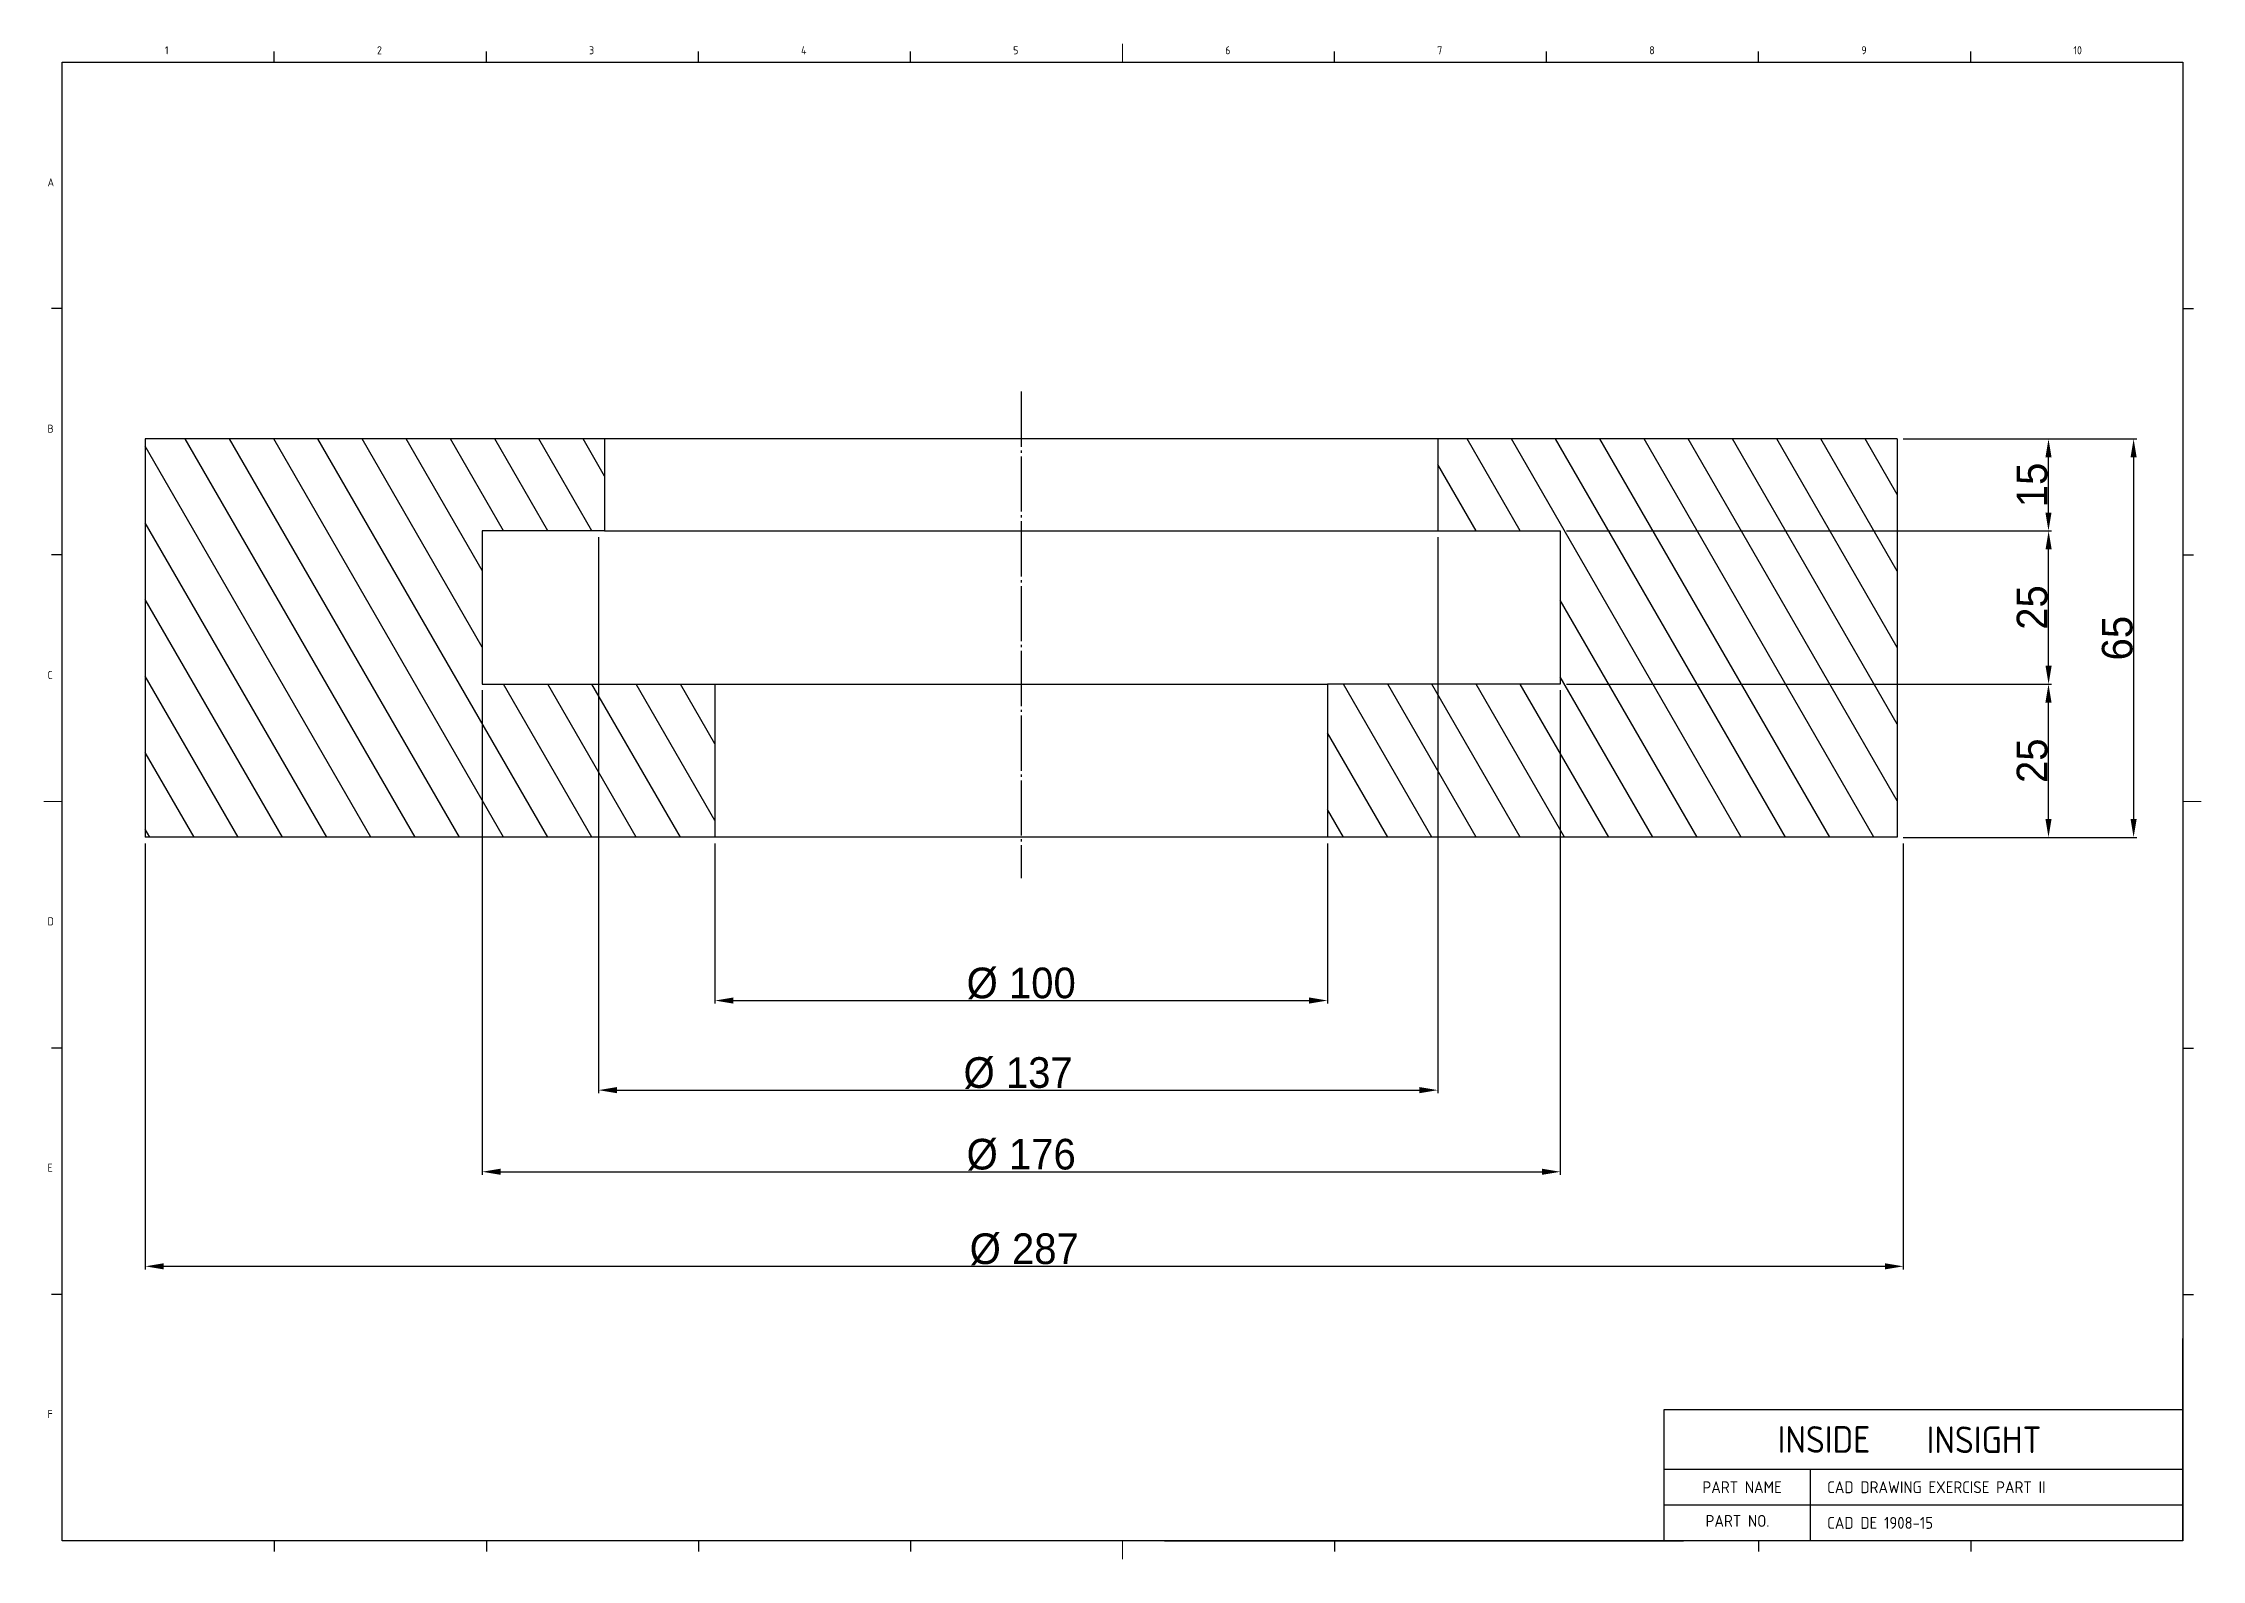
# Model space of a CAD drawing. Header units: inches. Extents: x 328 to 12229, y 132 to 477.
# Drawn here: x 11144.6 to 11497, y 132.8 to 380.3 of the extents above; entities that cross this region are included whole.
import ezdxf

# ---------------------------------------------------------------- set-up
doc = ezdxf.new("R2010")
doc.units = ezdxf.units.IN
doc.header["$MEASUREMENT"] = 0
doc.linetypes.add('C2', pattern=[7.05, 6, -0.4, 0.25, -0.4])
doc.linetypes.add('D2', pattern=[11.2, 8, -0.8, 0.4, -0.8, 0.4, -0.8])
doc.layers.add('1', color=1, linetype='C2')
doc.layers.add('3', color=3, linetype='D2')
doc.layers.add('DIMENSION', color=3, linetype='Continuous', lineweight=25)
doc.styles.add('A', font='GENISO', dxfattribs={"bigfont": 'WHGTXT'})
doc.styles.get("Standard").update_dxf_attribs({"font": 'gulim.ttc'})
doc.dimstyles.new('Copy of Copy of inside insight-1', dxfattribs={"dimscale": 100, "dimtxt": 5, "dimasz": 3, "dimexe": 0.5, "dimexo": 1, "dimgap": 0.09, "dimtad": 1, "dimdec": 0, "dimzin": 0, "dimdsep": 46, "dimtxsty": 'Standard', "dimcen": 0.09, "dimdle": 1, "dimclrd": 3, "dimclre": 3, "dimclrt": 2, "dimadec": 0, "dimazin": 0, "dimtfac": 1, "dimtdec": 0, "dimtofl": 0, "dimtmove": 0, "dimatfit": 3, "dimfxl": 0, "dimtolj": 1, "dimtzin": 0, "dimarcsym": 0})

# ---------------------------------------------------------------- blocks, each defined once
blk = doc.blocks.new('*D690')
at = {"layer": 'Defpoints', "color": 0}
for p in [(11254.24, 250.67), (11354.24, 250.67), (11354.24, 224.04)]:
    blk.add_point(p, dxfattribs=at)
at = {"layer": 'DIMENSION', "color": 3, "lineweight": -2}
for p, q in [((11254.24, 249.67), (11254.24, 223.54)), ((11354.24, 249.67), (11354.24, 223.54)), ((11257.24, 224.04), (11351.24, 224.04))]:
    blk.add_line(p, q, dxfattribs=at)
at = {"layer": 'DIMENSION', "color": 3}
for points in [[(11257.24, 224.54), (11257.24, 223.54), (11254.24, 224.04)], [(11351.24, 223.54), (11351.24, 224.54), (11354.24, 224.04)]]:
    blk.add_solid(points, dxfattribs=at)
at = {"layer": 'DIMENSION', "color": 2, "insert": (11304.24, 226.82), "char_height": 5, "attachment_point": 5}
blk.add_mtext('\\A1;Ø 100', dxfattribs=at)
blk = doc.blocks.new('*D691')
at = {"layer": 'Defpoints', "color": 0}
for p in [(11216.24, 275.67), (11392.24, 275.67), (11392.24, 196.1)]:
    blk.add_point(p, dxfattribs=at)
at = {"layer": 'DIMENSION', "color": 3, "lineweight": -2}
for p, q in [((11216.24, 274.67), (11216.24, 195.6)), ((11392.24, 274.67), (11392.24, 195.6)), ((11219.24, 196.1), (11389.24, 196.1))]:
    blk.add_line(p, q, dxfattribs=at)
at = {"layer": 'DIMENSION', "color": 3}
for points in [[(11219.24, 196.6), (11219.24, 195.6), (11216.24, 196.1)], [(11389.24, 195.6), (11389.24, 196.6), (11392.24, 196.1)]]:
    blk.add_solid(points, dxfattribs=at)
at = {"layer": 'DIMENSION', "color": 2, "insert": (11304.24, 198.88), "char_height": 5, "attachment_point": 5}
blk.add_mtext('\\A1;Ø 176', dxfattribs=at)
blk = doc.blocks.new('*D697')
at = {"layer": 'Defpoints', "color": 0}
for p in [(11235.24, 300.67), (11372.24, 300.67), (11372.24, 209.42)]:
    blk.add_point(p, dxfattribs=at)
at = {"layer": 'DIMENSION', "color": 3, "lineweight": -2}
for p, q in [((11235.24, 299.67), (11235.24, 208.92)), ((11372.24, 299.67), (11372.24, 208.92)), ((11238.24, 209.42), (11369.24, 209.42))]:
    blk.add_line(p, q, dxfattribs=at)
at = {"layer": 'DIMENSION', "color": 3}
for points in [[(11238.24, 209.92), (11238.24, 208.92), (11235.24, 209.42)], [(11369.24, 208.92), (11369.24, 209.92), (11372.24, 209.42)]]:
    blk.add_solid(points, dxfattribs=at)
at = {"layer": 'DIMENSION', "color": 2, "insert": (11303.74, 212.2), "char_height": 5, "attachment_point": 5}
blk.add_mtext('\\A1;Ø 137', dxfattribs=at)
blk = doc.blocks.new('*D700')
at = {"layer": 'Defpoints', "color": 0}
for p in [(11392.24, 275.67), (11471.95, 275.67), (11447.24, 250.67)]:
    blk.add_point(p, dxfattribs=at)
at = {"layer": 'DIMENSION', "color": 3, "lineweight": -2}
for p, q in [((11393.24, 275.67), (11472.45, 275.67)), ((11471.95, 253.67), (11471.95, 272.67)), ((11448.24, 250.67), (11472.45, 250.67))]:
    blk.add_line(p, q, dxfattribs=at)
at = {"layer": 'DIMENSION', "color": 3}
for points in [[(11472.45, 272.67), (11471.45, 272.67), (11471.95, 275.67)], [(11471.45, 253.67), (11472.45, 253.67), (11471.95, 250.67)]]:
    blk.add_solid(points, dxfattribs=at)
at = {"layer": 'DIMENSION', "color": 2, "insert": (11469.3, 263.17), "char_height": 5, "attachment_point": 5, "rotation": 90}
blk.add_mtext('\\A1;25', dxfattribs=at)
blk = doc.blocks.new('*D707')
at = {"layer": 'Defpoints', "color": 0}
for p in [(11392.24, 300.67), (11471.97, 300.67), (11392.24, 275.67)]:
    blk.add_point(p, dxfattribs=at)
at = {"layer": 'DIMENSION', "color": 3, "lineweight": -2}
for p, q in [((11393.24, 300.67), (11472.47, 300.67)), ((11471.97, 278.67), (11471.97, 297.67)), ((11393.24, 275.67), (11472.47, 275.67))]:
    blk.add_line(p, q, dxfattribs=at)
at = {"layer": 'DIMENSION', "color": 3}
for points in [[(11472.47, 297.67), (11471.47, 297.67), (11471.97, 300.67)], [(11471.47, 278.67), (11472.47, 278.67), (11471.97, 275.67)]]:
    blk.add_solid(points, dxfattribs=at)
at = {"layer": 'DIMENSION', "color": 2, "insert": (11469.31, 288.17), "char_height": 5, "attachment_point": 5, "rotation": 90}
blk.add_mtext('\\A1;25', dxfattribs=at)
blk = doc.blocks.new('*D712')
at = {"layer": 'Defpoints', "color": 0}
for p in [(11447.24, 315.67), (11471.95, 315.67), (11392.24, 300.67)]:
    blk.add_point(p, dxfattribs=at)
at = {"layer": 'DIMENSION', "color": 3, "lineweight": -2}
for p, q in [((11448.24, 315.67), (11472.45, 315.67)), ((11471.95, 303.67), (11471.95, 312.67)), ((11393.24, 300.67), (11472.45, 300.67))]:
    blk.add_line(p, q, dxfattribs=at)
at = {"layer": 'DIMENSION', "color": 3}
for points in [[(11472.45, 312.67), (11471.45, 312.67), (11471.95, 315.67)], [(11471.45, 303.67), (11472.45, 303.67), (11471.95, 300.67)]]:
    blk.add_solid(points, dxfattribs=at)
at = {"layer": 'DIMENSION', "color": 2, "insert": (11469.29, 308.17), "char_height": 5, "attachment_point": 5, "rotation": 90}
blk.add_mtext('\\A1;15', dxfattribs=at)
blk = doc.blocks.new('*D713')
at = {"layer": 'Defpoints', "color": 0}
for p in [(11447.24, 315.67), (11448.24, 250.67), (11485.85, 250.67)]:
    blk.add_point(p, dxfattribs=at)
at = {"layer": 'DIMENSION', "color": 3, "lineweight": -2}
for p, q in [((11448.24, 315.67), (11486.35, 315.67)), ((11485.85, 312.67), (11485.85, 253.67)), ((11449.24, 250.67), (11486.35, 250.67))]:
    blk.add_line(p, q, dxfattribs=at)
at = {"layer": 'DIMENSION', "color": 3}
for points in [[(11486.35, 312.67), (11485.35, 312.67), (11485.85, 315.67)], [(11485.35, 253.67), (11486.35, 253.67), (11485.85, 250.67)]]:
    blk.add_solid(points, dxfattribs=at)
at = {"layer": 'DIMENSION', "color": 2, "insert": (11483.2, 283.17), "char_height": 5, "attachment_point": 5, "rotation": 90}
blk.add_mtext('\\A1;65', dxfattribs=at)
blk = doc.blocks.new('*D716')
at = {"layer": 'Defpoints', "color": 0}
for p in [(11161.24, 250.67), (11448.24, 250.67), (11448.24, 180.67)]:
    blk.add_point(p, dxfattribs=at)
at = {"layer": 'DIMENSION', "color": 3, "lineweight": -2}
for p, q in [((11161.24, 249.67), (11161.24, 180.17)), ((11448.24, 249.67), (11448.24, 180.17)), ((11164.24, 180.67), (11445.24, 180.67))]:
    blk.add_line(p, q, dxfattribs=at)
at = {"layer": 'DIMENSION', "color": 3}
for points in [[(11164.24, 181.17), (11164.24, 180.17), (11161.24, 180.67)], [(11445.24, 180.17), (11445.24, 181.17), (11448.24, 180.67)]]:
    blk.add_solid(points, dxfattribs=at)
at = {"layer": 'DIMENSION', "color": 2, "insert": (11304.74, 183.45), "char_height": 5, "attachment_point": 5}
blk.add_mtext('\\A1;Ø 287', dxfattribs=at)

msp = doc.modelspace()

# ---------------------------------------------------------------- hatches: boundary and pattern name
h = msp.add_hatch()
h.set_pattern_fill('ANSI31', color=256, scale=50, angle=75, style=0)
h.set_pattern_definition([(120, (-132.38, 0.5945), (-5.4126588, -3.125), [])])
h.paths.add_polyline_path([(11161.236074, 315.672372), (11236.236074, 315.672372), (11236.236074, 300.672372), (11216.236074, 300.672372), (11216.236074, 275.672372), (11254.236074, 275.672372), (11254.236074, 250.672372), (11161.236074, 250.672372)])
h.paths.add_polyline_path([(11372.236074, 315.672372), (11447.236074, 315.672372), (11447.236074, 250.672372), (11354.236074, 250.672372), (11354.236074, 275.672372), (11392.236074, 275.672372), (11392.236074, 300.672372), (11372.236074, 300.672372)])

# ---------------------------------------------------------------- linework, layer by layer
at = {"linetype": 'Continuous'}
for p, q in [((11147.683843, 377.139256), (11493.871363, 377.139256)), ((11147.683843, 135.896632), (11147.683843, 377.139256)), ((11493.871363, 377.139256), (11493.871363, 135.896632)), ((11493.871363, 135.896632), (11147.683843, 135.896632))]:
    msp.add_line(p, q, dxfattribs=at)
for p, q in [((11447.236074, 315.672372), (11161.236074, 315.672372)), ((11161.236074, 315.672372), (11161.236074, 250.672372)), ((11236.236074, 315.672372), (11236.236074, 300.672372)), ((11372.236074, 315.672372), (11372.236074, 300.672372)), ((11447.236074, 315.672372), (11447.236074, 250.672372)), ((11236.236074, 300.672372), (11216.236074, 300.672372)), ((11216.236074, 300.672372), (11216.236074, 275.672372)), ((11236.236074, 300.672372), (11372.236074, 300.672372)), ((11372.236074, 300.672372), (11392.236074, 300.672372)), ((11392.236074, 300.672372), (11392.236074, 275.672372)), ((11216.236074, 275.672372), (11254.236074, 275.672372)), ((11254.236074, 275.672372), (11254.236074, 250.672372)), ((11254.236074, 275.672372), (11354.236074, 275.672372)), ((11392.236074, 275.672372), (11354.236074, 275.672372)), ((11354.236074, 275.672372), (11354.236074, 250.672372)), ((11447.236074, 250.672372), (11161.236074, 250.672372))]:
    msp.add_line(p, q)
at = {"layer": '1', "ltscale": 1.5}
msp.add_line((11304.236074, 323.400607), (11304.236074, 243.984258), dxfattribs=at)
at = {"layer": '3', "color": 3, "linetype": 'Continuous'}
for p, q in [((11182.302595, 377.139256), (11182.302595, 378.88108)), ((11216.921347, 377.139256), (11216.921347, 378.88108)), ((11286.158851, 377.139256), (11286.158851, 378.88108)), ((11355.396355, 377.139256), (11355.396355, 378.88108)), ((11390.015107, 377.139256), (11390.015107, 378.88108)), ((11424.633859, 377.139256), (11424.633859, 378.88108)), ((11459.252611, 377.139256), (11459.252611, 378.88108)), ((11147.683843, 336.946667), (11145.942019, 336.946667)), ((11493.871363, 336.946667), (11495.613187, 336.946667)), ((11147.683843, 296.754078), (11145.942019, 296.754078)), ((11493.871363, 296.754078), (11495.613187, 296.754078)), ((11147.683843, 216.281809), (11145.942019, 216.281809)), ((11493.871363, 216.281809), (11495.613187, 216.281809)), ((11147.683843, 176.08922), (11145.942019, 176.08922)), ((11493.871363, 176.08922), (11495.613187, 176.08922)), ((11493.871363, 135.896632), (11493.871363, 168.875892)), ((11493.871363, 157.236153), (11409.15993, 157.236153)), ((11409.15993, 157.236153), (11409.15993, 135.896632)), ((11493.871363, 147.536371), (11409.15993, 147.536371)), ((11433.08606, 135.896632), (11433.08606, 147.536371)), ((11493.871363, 141.716501), (11409.15993, 141.716501)), ((11182.302595, 135.896632), (11182.302595, 134.154808)), ((11216.921347, 135.896632), (11216.921347, 134.154808)), ((11251.540099, 135.896632), (11251.540099, 134.154808)), ((11286.158851, 135.896632), (11286.158851, 134.154808)), ((11327.648708, 135.896632), (11412.360141, 135.896632)), ((11355.396355, 135.896632), (11355.396355, 134.154808)), ((11424.633859, 135.896632), (11424.633859, 134.154808)), ((11459.252611, 135.896632), (11459.252611, 134.154808))]:
    msp.add_line(p, q, dxfattribs=at)
at = {"layer": '3', "linetype": 'Continuous'}
msp.add_line((11251.540099, 377.139256), (11251.540099, 378.88108), dxfattribs=at)
at = {"layer": '3', "color": 3, "linetype": 'Continuous', "const_width": 0.130637}
for points in [[(11320.777603, 377.139256), (11320.777603, 380.187448)], [(11147.683843, 256.517944), (11144.635651, 256.517944)], [(11493.871363, 256.517944), (11496.919555, 256.517944)], [(11320.777603, 135.896632), (11320.777603, 132.84844)]]:
    msp.add_lwpolyline(points, dxfattribs=at)

# ---------------------------------------------------------------- texts
at = {"linetype": 'Continuous', "style": 'A'}
for s, height, p in [('1', 1.306368, (11164.448899, 378.445624)), ('2', 1.306368, (11199.067651, 378.445624)), ('3', 1.306368, (11233.686403, 378.445624)), ('4', 1.306368, (11268.305155, 378.445624)), ('5', 1.306368, (11302.923907, 378.445624)), ('6', 1.306368, (11337.542659, 378.445624)), ('7', 1.306368, (11372.161411, 378.445624)), ('8', 1.306368, (11406.780163, 378.445624)), ('9', 1.306368, (11441.398915, 378.445624)), ('10', 1.306368, (11476.017667, 378.445624)), ('A', 1.306368, (11145.288835, 356.890552)), ('B', 1.306368, (11145.288835, 316.697963)), ('C', 1.306368, (11145.288835, 276.505374)), ('D', 1.306368, (11145.288835, 236.312785)), ('E', 1.306368, (11145.288835, 196.120196)), ('F', 1.306368, (11145.288835, 155.927608)), ('INSIDE', 4.3482938, (11427.734177, 150.247433)), ('INSIGHT', 4.3482938, (11452.056139, 150.192255)), ('PART NAME', 1.9399565, (11415.459463, 143.656458)), ('CAD DRAWING EXERCISE PART II', 1.93995648, (11435.817031, 143.656458)), ('PART NO.', 1.9399565, (11415.972191, 138.159914)), ('CAD DE 1908-15', 1.93995648, (11435.817031, 137.836588))]:
    msp.add_text(s, height=height, dxfattribs=at).set_placement(p)

# ---------------------------------------------------------------- dimensions: what is measured, and where the dimension line sits
at = {"layer": 'DIMENSION'}
for base, p1, p2, picture, middle in [((11471.952073, 315.672372), (11392.236074, 300.672372), (11447.236074, 315.672372), '*D712', (11469.294573, 308.172372)), ((11485.850006, 250.672372), (11447.236074, 315.672372), (11448.236074, 250.672372), '*D713', (11483.197506, 283.172372)), ((11471.966751, 300.672372), (11392.236074, 275.672372), (11392.236074, 300.672372), '*D707', (11469.314251, 288.172372)), ((11471.952073, 275.672372), (11447.236074, 250.672372), (11392.236074, 275.672372), '*D700', (11469.299573, 263.172372))]:
    dim = msp.add_linear_dim(base=base, p1=p1, p2=p2, angle=90, dimstyle='Copy of Copy of inside insight-1', override={"dimscale": 1, "dimlfac": 1, "dimtxsty": 'Standard', "dimsah": 1, "dimtolj": 1}, dxfattribs=at)
    dim.commit()
    dim.dimension.update_dxf_attribs({"geometry": picture, "text_midpoint": middle})
for base, p1, p2, picture, middle in [((11372.236074, 209.42026), (11235.236074, 300.672372), (11372.236074, 300.672372), '*D697', (11303.736074, 212.20276)), ((11392.236074, 196.098), (11216.236074, 275.672372), (11392.236074, 275.672372), '*D691', (11304.236074, 198.8805)), ((11448.236074, 180.672372), (11161.236074, 250.672372), (11448.236074, 250.672372), '*D716', (11304.736074, 183.452372)), ((11354.236074, 224.037155), (11254.236074, 250.672372), (11354.236074, 250.672372), '*D690', (11304.236074, 226.819655))]:
    dim = msp.add_linear_dim(base=base, p1=p1, p2=p2, text='Ø <>', dimstyle='Copy of Copy of inside insight-1', override={"dimscale": 1, "dimlfac": 1, "dimtxsty": 'Standard', "dimsah": 1, "dimtolj": 1}, dxfattribs=at)
    dim.commit()
    dim.dimension.update_dxf_attribs({"geometry": picture, "text_midpoint": middle})

doc.saveas('drawing.dxf')
